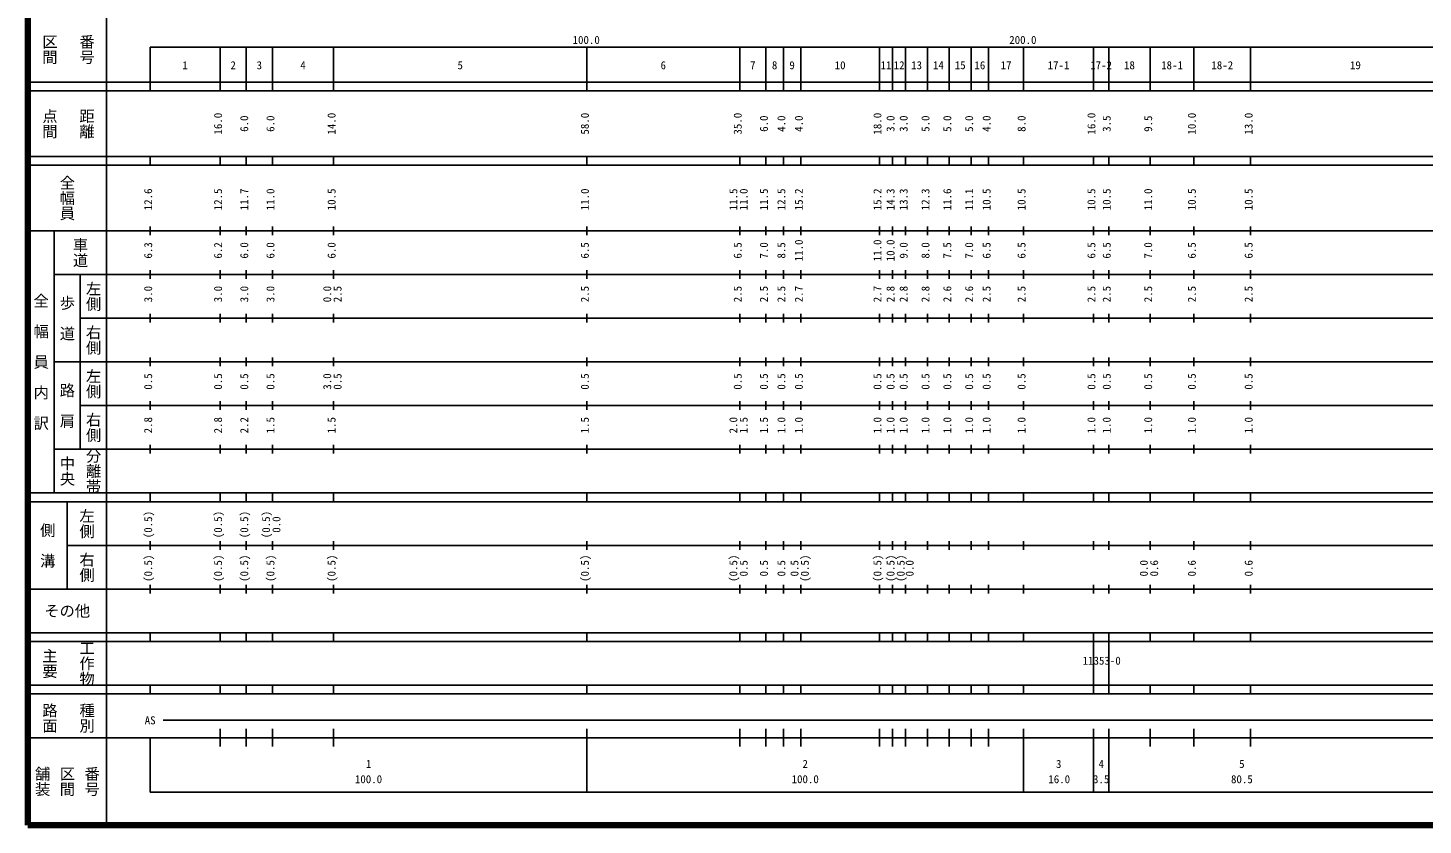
# Model space of a CAD drawing. Units: millimetres on the paper, enlarged 1000 times. Extents: x 40000 to 680000, y 20000 to 380000.
# Drawn here: x 40000 to 359496, y 20000 to 202409 of the extents above; entities that cross this region are included whole.
import ezdxf
from ezdxf.enums import TextEntityAlignment as Align

# ---------------------------------------------------------------- set-up
doc = ezdxf.new("R2010")
doc.units = ezdxf.units.MM
doc.header["$LTSCALE"] = 1000
doc.layers.add('M-TTL', color=2, linetype='Continuous', lineweight=140)
doc.layers.add('M-TTL-BAND', color=7, linetype='Continuous', lineweight=25)
doc.styles.add('@ＭＳ ゴシック', font='')
doc.styles.add('ＭＳ ゴシック', font='')
doc.styles.get('@ＭＳ ゴシック').set_extended_font_data('@MS Gothic')
doc.styles.get('ＭＳ ゴシック').set_extended_font_data('MS Gothic')

msp = doc.modelspace()

# ---------------------------------------------------------------- linework, layer by layer
at = {"layer": 'M-TTL'}
for p, q in [((40000, 380000), (40000, 20000)), ((40000, 20000), (680000, 20000))]:
    msp.add_line(p, q, dxfattribs=at)
at = {"layer": 'M-TTL-BAND'}
for p, q in [((58000, 370000), (58000, 20000)), ((68000, 198000), (579000, 198000)), ((68000, 198000), (68000, 188000)), ((84000, 188000), (84000, 198000)), ((90000, 188000), (90000, 198000)), ((96000, 188000), (96000, 198000)), ((110000, 188000), (110000, 198000)), ((168000, 188000), (168000, 198000)), ((203000, 188000), (203000, 198000)), ((209000, 188000), (209000, 198000)), ((213000, 188000), (213000, 198000)), ((217000, 188000), (217000, 198000)), ((235000, 188000), (235000, 198000)), ((238000, 188000), (238000, 198000)), ((241000, 188000), (241000, 198000)), ((246000, 188000), (246000, 198000)), ((251000, 188000), (251000, 198000)), ((256000, 188000), (256000, 198000)), ((260000, 188000), (260000, 198000)), ((268000, 188000), (268000, 198000)), ((284000, 188000), (284000, 198000)), ((287500, 188000), (287500, 198000)), ((297000, 188000), (297000, 198000)), ((307000, 188000), (307000, 198000)), ((320000, 188000), (320000, 198000)), ((40000, 190000), (579000, 190000)), ((40000, 188000), (579000, 188000)), ((40000, 173000), (579000, 173000)), ((68000, 171000), (68000, 173000)), ((84000, 171000), (84000, 173000)), ((90000, 171000), (90000, 173000)), ((96000, 171000), (96000, 173000)), ((110000, 171000), (110000, 173000)), ((168000, 171000), (168000, 173000)), ((203000, 171000), (203000, 173000)), ((209000, 171000), (209000, 173000)), ((213000, 171000), (213000, 173000)), ((217000, 171000), (217000, 173000)), ((235000, 171000), (235000, 173000)), ((238000, 171000), (238000, 173000)), ((241000, 171000), (241000, 173000)), ((246000, 171000), (246000, 173000)), ((251000, 171000), (251000, 173000)), ((256000, 171000), (256000, 173000)), ((260000, 171000), (260000, 173000)), ((268000, 171000), (268000, 173000)), ((284000, 171000), (284000, 173000)), ((287500, 171000), (287500, 173000)), ((297000, 171000), (297000, 173000)), ((307000, 171000), (307000, 173000)), ((320000, 171000), (320000, 173000)), ((40000, 171000), (579000, 171000)), ((68000, 155000), (68000, 157000)), ((84000, 155000), (84000, 157000)), ((90000, 155000), (90000, 157000)), ((96000, 155000), (96000, 157000)), ((110000, 155000), (110000, 157000)), ((168000, 155000), (168000, 157000)), ((203000, 155000), (203000, 157000)), ((209000, 155000), (209000, 157000)), ((213000, 155000), (213000, 157000)), ((217000, 155000), (217000, 157000)), ((235000, 155000), (235000, 157000)), ((238000, 155000), (238000, 157000)), ((241000, 155000), (241000, 157000)), ((246000, 155000), (246000, 157000)), ((251000, 155000), (251000, 157000)), ((256000, 155000), (256000, 157000)), ((260000, 155000), (260000, 157000)), ((268000, 155000), (268000, 157000)), ((284000, 155000), (284000, 157000)), ((287500, 155000), (287500, 157000)), ((297000, 155000), (297000, 157000)), ((307000, 155000), (307000, 157000)), ((320000, 155000), (320000, 157000)), ((40000, 156000), (579000, 156000)), ((46000, 96000), (46000, 156000)), ((68000, 145000), (68000, 147000)), ((84000, 145000), (84000, 147000)), ((90000, 145000), (90000, 147000)), ((96000, 145000), (96000, 147000)), ((110000, 145000), (110000, 147000)), ((168000, 145000), (168000, 147000)), ((203000, 145000), (203000, 147000)), ((209000, 145000), (209000, 147000)), ((213000, 145000), (213000, 147000)), ((217000, 145000), (217000, 147000)), ((235000, 145000), (235000, 147000)), ((238000, 145000), (238000, 147000)), ((241000, 145000), (241000, 147000)), ((246000, 145000), (246000, 147000)), ((251000, 145000), (251000, 147000)), ((256000, 145000), (256000, 147000)), ((260000, 145000), (260000, 147000)), ((268000, 145000), (268000, 147000)), ((284000, 145000), (284000, 147000)), ((287500, 145000), (287500, 147000)), ((297000, 145000), (297000, 147000)), ((307000, 145000), (307000, 147000)), ((320000, 145000), (320000, 147000)), ((46000, 146000), (579000, 146000)), ((52000, 146000), (52000, 106000)), ((52000, 136000), (579000, 136000)), ((68000, 135000), (68000, 137000)), ((84000, 135000), (84000, 137000)), ((90000, 135000), (90000, 137000)), ((96000, 135000), (96000, 137000)), ((110000, 135000), (110000, 137000)), ((168000, 135000), (168000, 137000)), ((203000, 135000), (203000, 137000)), ((209000, 135000), (209000, 137000)), ((213000, 135000), (213000, 137000)), ((217000, 135000), (217000, 137000)), ((235000, 135000), (235000, 137000)), ((238000, 135000), (238000, 137000)), ((241000, 135000), (241000, 137000)), ((246000, 135000), (246000, 137000)), ((251000, 135000), (251000, 137000)), ((256000, 135000), (256000, 137000)), ((260000, 135000), (260000, 137000)), ((268000, 135000), (268000, 137000)), ((284000, 135000), (284000, 137000)), ((287500, 135000), (287500, 137000)), ((297000, 135000), (297000, 137000)), ((307000, 135000), (307000, 137000)), ((320000, 135000), (320000, 137000)), ((46000, 126000), (579000, 126000)), ((68000, 125000), (68000, 127000)), ((84000, 125000), (84000, 127000)), ((90000, 125000), (90000, 127000)), ((96000, 125000), (96000, 127000)), ((110000, 125000), (110000, 127000)), ((168000, 125000), (168000, 127000)), ((203000, 125000), (203000, 127000)), ((209000, 125000), (209000, 127000)), ((213000, 125000), (213000, 127000)), ((217000, 125000), (217000, 127000)), ((235000, 125000), (235000, 127000)), ((238000, 125000), (238000, 127000)), ((241000, 125000), (241000, 127000)), ((246000, 125000), (246000, 127000)), ((251000, 125000), (251000, 127000)), ((256000, 125000), (256000, 127000)), ((260000, 125000), (260000, 127000)), ((268000, 125000), (268000, 127000)), ((284000, 125000), (284000, 127000)), ((287500, 125000), (287500, 127000)), ((297000, 125000), (297000, 127000)), ((307000, 125000), (307000, 127000)), ((320000, 125000), (320000, 127000)), ((52000, 116000), (579000, 116000)), ((68000, 115000), (68000, 117000)), ((84000, 115000), (84000, 117000)), ((90000, 115000), (90000, 117000)), ((96000, 115000), (96000, 117000)), ((110000, 115000), (110000, 117000)), ((168000, 115000), (168000, 117000)), ((203000, 115000), (203000, 117000)), ((209000, 115000), (209000, 117000)), ((213000, 115000), (213000, 117000)), ((217000, 115000), (217000, 117000)), ((235000, 115000), (235000, 117000)), ((238000, 115000), (238000, 117000)), ((241000, 115000), (241000, 117000)), ((246000, 115000), (246000, 117000)), ((251000, 115000), (251000, 117000)), ((256000, 115000), (256000, 117000)), ((260000, 115000), (260000, 117000)), ((268000, 115000), (268000, 117000)), ((284000, 115000), (284000, 117000)), ((287500, 115000), (287500, 117000)), ((297000, 115000), (297000, 117000)), ((307000, 115000), (307000, 117000)), ((320000, 115000), (320000, 117000)), ((46000, 106000), (579000, 106000)), ((68000, 105000), (68000, 107000)), ((84000, 105000), (84000, 107000)), ((90000, 105000), (90000, 107000)), ((96000, 105000), (96000, 107000)), ((110000, 105000), (110000, 107000)), ((168000, 105000), (168000, 107000)), ((203000, 105000), (203000, 107000)), ((209000, 105000), (209000, 107000)), ((213000, 105000), (213000, 107000)), ((217000, 105000), (217000, 107000)), ((235000, 105000), (235000, 107000)), ((238000, 105000), (238000, 107000)), ((241000, 105000), (241000, 107000)), ((246000, 105000), (246000, 107000)), ((251000, 105000), (251000, 107000)), ((256000, 105000), (256000, 107000)), ((260000, 105000), (260000, 107000)), ((268000, 105000), (268000, 107000)), ((284000, 105000), (284000, 107000)), ((287500, 105000), (287500, 107000)), ((297000, 105000), (297000, 107000)), ((307000, 105000), (307000, 107000)), ((320000, 105000), (320000, 107000)), ((40000, 96000), (579000, 96000)), ((68000, 94000), (68000, 96000)), ((84000, 94000), (84000, 96000)), ((90000, 94000), (90000, 96000)), ((96000, 94000), (96000, 96000)), ((110000, 94000), (110000, 96000)), ((168000, 94000), (168000, 96000)), ((203000, 94000), (203000, 96000)), ((209000, 94000), (209000, 96000)), ((213000, 94000), (213000, 96000)), ((217000, 94000), (217000, 96000)), ((235000, 94000), (235000, 96000)), ((238000, 94000), (238000, 96000)), ((241000, 94000), (241000, 96000)), ((246000, 94000), (246000, 96000)), ((251000, 94000), (251000, 96000)), ((256000, 94000), (256000, 96000)), ((260000, 94000), (260000, 96000)), ((268000, 94000), (268000, 96000)), ((284000, 94000), (284000, 96000)), ((287500, 94000), (287500, 96000)), ((297000, 94000), (297000, 96000)), ((307000, 94000), (307000, 96000)), ((320000, 94000), (320000, 96000)), ((40000, 94000), (579000, 94000)), ((49000, 94000), (49000, 74000)), ((49000, 84000), (579000, 84000)), ((68000, 83000), (68000, 85000)), ((84000, 83000), (84000, 85000)), ((90000, 83000), (90000, 85000)), ((96000, 83000), (96000, 85000)), ((110000, 83000), (110000, 85000)), ((168000, 83000), (168000, 85000)), ((203000, 83000), (203000, 85000)), ((209000, 83000), (209000, 85000)), ((213000, 83000), (213000, 85000)), ((217000, 83000), (217000, 85000)), ((235000, 83000), (235000, 85000)), ((238000, 83000), (238000, 85000)), ((241000, 83000), (241000, 85000)), ((246000, 83000), (246000, 85000)), ((251000, 83000), (251000, 85000)), ((256000, 83000), (256000, 85000)), ((260000, 83000), (260000, 85000)), ((268000, 83000), (268000, 85000)), ((284000, 83000), (284000, 85000)), ((287500, 83000), (287500, 85000)), ((297000, 83000), (297000, 85000)), ((307000, 83000), (307000, 85000)), ((320000, 83000), (320000, 85000)), ((40000, 74000), (579000, 74000)), ((68000, 73000), (68000, 75000)), ((84000, 73000), (84000, 75000)), ((90000, 73000), (90000, 75000)), ((96000, 73000), (96000, 75000)), ((110000, 73000), (110000, 75000)), ((168000, 73000), (168000, 75000)), ((203000, 73000), (203000, 75000)), ((209000, 73000), (209000, 75000)), ((213000, 73000), (213000, 75000)), ((217000, 73000), (217000, 75000)), ((235000, 73000), (235000, 75000)), ((238000, 73000), (238000, 75000)), ((241000, 73000), (241000, 75000)), ((246000, 73000), (246000, 75000)), ((251000, 73000), (251000, 75000)), ((256000, 73000), (256000, 75000)), ((260000, 73000), (260000, 75000)), ((268000, 73000), (268000, 75000)), ((284000, 73000), (284000, 75000)), ((287500, 73000), (287500, 75000)), ((297000, 73000), (297000, 75000)), ((307000, 73000), (307000, 75000)), ((320000, 73000), (320000, 75000)), ((40000, 64000), (579000, 64000)), ((68000, 62000), (68000, 64000)), ((84000, 62000), (84000, 64000)), ((90000, 62000), (90000, 64000)), ((96000, 62000), (96000, 64000)), ((110000, 62000), (110000, 64000)), ((168000, 62000), (168000, 64000)), ((203000, 62000), (203000, 64000)), ((209000, 62000), (209000, 64000)), ((213000, 62000), (213000, 64000)), ((217000, 62000), (217000, 64000)), ((235000, 62000), (235000, 64000)), ((238000, 62000), (238000, 64000)), ((241000, 62000), (241000, 64000)), ((246000, 62000), (246000, 64000)), ((251000, 62000), (251000, 64000)), ((256000, 62000), (256000, 64000)), ((260000, 62000), (260000, 64000)), ((268000, 62000), (268000, 64000)), ((284000, 52000), (284000, 64000)), ((287500, 52000), (287500, 64000)), ((297000, 62000), (297000, 64000)), ((307000, 62000), (307000, 64000)), ((320000, 62000), (320000, 64000)), ((40000, 62000), (579000, 62000)), ((40000, 52000), (579000, 52000)), ((68000, 50000), (68000, 52000)), ((84000, 50000), (84000, 52000)), ((90000, 50000), (90000, 52000)), ((96000, 50000), (96000, 52000)), ((110000, 50000), (110000, 52000)), ((168000, 50000), (168000, 52000)), ((203000, 50000), (203000, 52000)), ((209000, 50000), (209000, 52000)), ((213000, 50000), (213000, 52000)), ((217000, 50000), (217000, 52000)), ((235000, 50000), (235000, 52000)), ((238000, 50000), (238000, 52000)), ((241000, 50000), (241000, 52000)), ((246000, 50000), (246000, 52000)), ((251000, 50000), (251000, 52000)), ((256000, 50000), (256000, 52000)), ((260000, 50000), (260000, 52000)), ((268000, 50000), (268000, 52000)), ((284000, 50000), (284000, 52000)), ((287500, 50000), (287500, 52000)), ((297000, 50000), (297000, 52000)), ((307000, 50000), (307000, 52000)), ((320000, 50000), (320000, 52000)), ((40000, 50000), (579000, 50000)), ((71000, 44000), (565000, 44000)), ((84000, 38000), (84000, 42000)), ((90000, 38000), (90000, 42000)), ((96000, 38000), (96000, 42000)), ((110000, 38000), (110000, 42000)), ((168000, 27500), (168000, 42000)), ((203000, 38000), (203000, 42000)), ((209000, 38000), (209000, 42000)), ((213000, 38000), (213000, 42000)), ((217000, 38000), (217000, 42000)), ((235000, 38000), (235000, 42000)), ((238000, 38000), (238000, 42000)), ((241000, 38000), (241000, 42000)), ((246000, 38000), (246000, 42000)), ((251000, 38000), (251000, 42000)), ((256000, 38000), (256000, 42000)), ((260000, 38000), (260000, 42000)), ((268000, 27500), (268000, 42000)), ((284000, 27500), (284000, 42000)), ((287500, 27500), (287500, 42000)), ((297000, 38000), (297000, 42000)), ((307000, 38000), (307000, 42000)), ((320000, 38000), (320000, 42000)), ((40000, 40000), (579000, 40000)), ((68000, 40000), (68000, 27500)), ((68000, 27500), (579000, 27500))]:
    msp.add_line(p, q, dxfattribs=at)

# ---------------------------------------------------------------- texts
at = {"layer": 'M-TTL-BAND', "style": '@ＭＳ ゴシック'}
for s, p in [('区間', (45000, 197500)), ('番号', (53500, 197500)), ('点間', (45000, 180500)), ('距離', (53500, 180500)), ('全幅員', (49000, 163500)), ('車道', (52000, 151000)), ('左側', (55000, 141000)), ('全\u3000幅\u3000員\u3000内\u3000訳', (43000, 126000)), ('歩\u3000道', (49000, 136000)), ('右側', (55000, 131000)), ('左側', (55000, 121000)), ('路\u3000肩', (49000, 116000)), ('右側', (55000, 111000)), ('分離帯', (55000, 101000)), ('中央', (49000, 101000)), ('左側', (53500, 89000)), ('側\u3000溝', (44500, 84000)), ('右側', (53500, 79000)), ('工作物', (53500, 57000)), ('主要', (45000, 57000)), ('路面', (45000, 44500)), ('種別', (53500, 44500)), ('舗装', (43333, 30000)), ('区間', (49000, 30000)), ('番号', (54667, 30000))]:
    msp.add_text(s, height=2566, rotation=270, dxfattribs=at).set_placement(p, align=Align.MIDDLE_CENTER)
at = {"layer": 'M-TTL-BAND', "style": 'ＭＳ ゴシック'}
for s, p in [('100.0', (167844, 198195)), ('200.0', (267844, 198195)), ('1', (76000, 192405)), ('2', (87000, 192405)), ('3', (93000, 192405)), ('4', (103000, 192405)), ('5', (139000, 192405)), ('6', (185500, 192405)), ('7', (206000, 192405)), ('8', (211000, 192405)), ('9', (215000, 192405)), ('10', (226000, 192405)), ('11', (236500, 192405)), ('12', (239500, 192405)), ('13', (243500, 192405)), ('14', (248500, 192405)), ('15', (253500, 192405)), ('16', (258000, 192405)), ('17', (264000, 192405)), ('17-1', (276000, 192405)), ('17-2', (285750, 192405)), ('18', (292250, 192405)), ('18-1', (302000, 192405)), ('18-2', (313500, 192405)), ('19', (344000, 192405)), ('11353-0', (285898, 56156)), ('AS', (68000, 42500)), ('1', (118000, 32523)), ('2', (218000, 32523)), ('3', (276049, 32523)), ('4', (285800, 32523)), ('5', (318000, 32523)), ('100.0', (118000, 29033)), ('100.0', (218000, 29033)), ('16.0', (276171, 29033)), ('3.5', (285776, 29033)), ('80.5', (318000, 29033))]:
    msp.add_text(s, height=1833, dxfattribs=at).set_placement(p, align=Align.BOTTOM_CENTER)
for s, p in [('16.0', (85000, 180500)), ('6.0', (91000, 180500)), ('6.0', (97000, 180500)), ('14.0', (111000, 180500)), ('58.0', (169000, 180500)), ('35.0', (204000, 180500)), ('6.0', (210000, 180500)), ('4.0', (214000, 180500)), ('4.0', (218000, 180500)), ('18.0', (236000, 180500)), ('3.0', (239000, 180500)), ('3.0', (242000, 180500)), ('5.0', (247000, 180500)), ('5.0', (252000, 180500)), ('5.0', (257000, 180500)), ('4.0', (261000, 180500)), ('8.0', (269000, 180500)), ('16.0', (285000, 180500)), ('3.5', (288500, 180500)), ('9.5', (298000, 180500)), ('10.0', (308000, 180500)), ('13.0', (321000, 180500)), ('12.6', (69000, 163174)), ('12.5', (85000, 163174)), ('11.7', (91000, 163174)), ('11.0', (97000, 163174)), ('10.5', (111000, 163174)), ('11.0', (169000, 163174)), ('11.5', (203000, 163174)), ('11.0', (205370, 163174)), ('11.5', (210000, 163174)), ('12.5', (214000, 163174)), ('15.2', (218000, 163174)), ('15.2', (236000, 163174)), ('14.3', (239000, 163174)), ('13.3', (242000, 163174)), ('12.3', (247000, 163174)), ('11.6', (252000, 163174)), ('11.1', (257000, 163174)), ('10.5', (261000, 163174)), ('10.5', (269000, 163174)), ('10.5', (285000, 163174)), ('10.5', (288500, 163174)), ('11.0', (298000, 163174)), ('10.5', (308000, 163174)), ('10.5', (321000, 163174)), ('11.0', (218000, 151500)), ('11.0', (236000, 151500)), ('10.0', (239000, 151500)), ('6.3', (69000, 151500)), ('6.2', (85000, 151500)), ('6.0', (91000, 151500)), ('6.0', (97000, 151500)), ('6.0', (111000, 151500)), ('6.5', (169000, 151500)), ('6.5', (204000, 151500)), ('7.0', (210000, 151500)), ('8.5', (214000, 151500)), ('9.0', (242000, 151500)), ('8.0', (247000, 151500)), ('7.5', (252000, 151500)), ('7.0', (257000, 151500)), ('6.5', (261000, 151500)), ('6.5', (269000, 151500)), ('6.5', (285000, 151500)), ('6.5', (288500, 151500)), ('7.0', (298000, 151500)), ('6.5', (308000, 151500)), ('6.5', (321000, 151500)), ('3.0', (69000, 141500)), ('3.0', (85000, 141500)), ('3.0', (91000, 141500)), ('3.0', (97000, 141500)), ('0.0', (110000, 141500)), ('0.0', (110000, 141500)), ('2.5', (112370, 141500)), ('2.5', (169000, 141500)), ('2.5', (204000, 141500)), ('2.5', (210000, 141500)), ('2.5', (214000, 141500)), ('2.7', (218000, 141500)), ('2.7', (236000, 141500)), ('2.8', (239000, 141500)), ('2.8', (242000, 141500)), ('2.8', (247000, 141500)), ('2.6', (252000, 141500)), ('2.6', (257000, 141500)), ('2.5', (261000, 141500)), ('2.5', (269000, 141500)), ('2.5', (285000, 141500)), ('2.5', (288500, 141500)), ('2.5', (298000, 141500)), ('2.5', (308000, 141500)), ('2.5', (321000, 141500)), ('0.5', (69000, 121500)), ('0.5', (85000, 121500)), ('0.5', (91000, 121500)), ('0.5', (97000, 121500)), ('3.0', (110000, 121500)), ('0.5', (112370, 121500)), ('0.5', (169000, 121500)), ('0.5', (204000, 121500)), ('0.5', (210000, 121500)), ('0.5', (214000, 121500)), ('0.5', (218000, 121500)), ('0.5', (236000, 121500)), ('0.5', (239000, 121500)), ('0.5', (242000, 121500)), ('0.5', (247000, 121500)), ('0.5', (252000, 121500)), ('0.5', (257000, 121500)), ('0.5', (261000, 121500)), ('0.5', (269000, 121500)), ('0.5', (285000, 121500)), ('0.5', (288500, 121500)), ('0.5', (298000, 121500)), ('0.5', (308000, 121500)), ('0.5', (321000, 121500)), ('2.8', (69000, 111500)), ('2.8', (85000, 111500)), ('2.2', (91000, 111500)), ('1.5', (97000, 111500)), ('1.5', (111000, 111500)), ('1.5', (169000, 111500)), ('2.0', (203000, 111500)), ('1.5', (205370, 111500)), ('1.5', (210000, 111500)), ('1.0', (214000, 111500)), ('1.0', (218000, 111500)), ('1.0', (236000, 111500)), ('1.0', (239000, 111500)), ('1.0', (242000, 111500)), ('1.0', (247000, 111500)), ('1.0', (252000, 111500)), ('1.0', (257000, 111500)), ('1.0', (261000, 111500)), ('1.0', (269000, 111500)), ('1.0', (285000, 111500)), ('1.0', (288500, 111500)), ('1.0', (298000, 111500)), ('1.0', (308000, 111500)), ('1.0', (321000, 111500)), ('(0.5)', (69000, 88764)), ('(0.5)', (85000, 88764)), ('(0.5)', (91000, 88764)), ('(0.5)', (96000, 88764)), ('0.0', (98370, 88764)), ('(0.5)', (69000, 78764)), ('(0.5)', (85000, 78764)), ('(0.5)', (91000, 78764)), ('(0.5)', (97000, 78764)), ('(0.5)', (111000, 78764)), ('(0.5)', (169000, 78764)), ('(0.5)', (203000, 78764)), ('0.5', (205370, 78764)), ('0.5', (210000, 78764)), ('0.5', (214000, 78764)), ('0.5', (217000, 78764)), ('(0.5)', (219370, 78764)), ('(0.5)', (236000, 78764)), ('(0.5)', (239000, 78764)), ('(0.5)', (241324, 78764)), ('0.0', (243370, 78764)), ('0.0', (297000, 78764)), ('0.6', (299370, 78764)), ('0.6', (308000, 78764)), ('0.6', (321000, 78764))]:
    msp.add_text(s, height=1833, rotation=90, dxfattribs=at).set_placement(p, align=Align.BOTTOM_CENTER)
msp.add_text('その他', height=2566, dxfattribs=at).set_placement((49000, 69000), align=Align.MIDDLE_CENTER)

doc.saveas('drawing.dxf')
